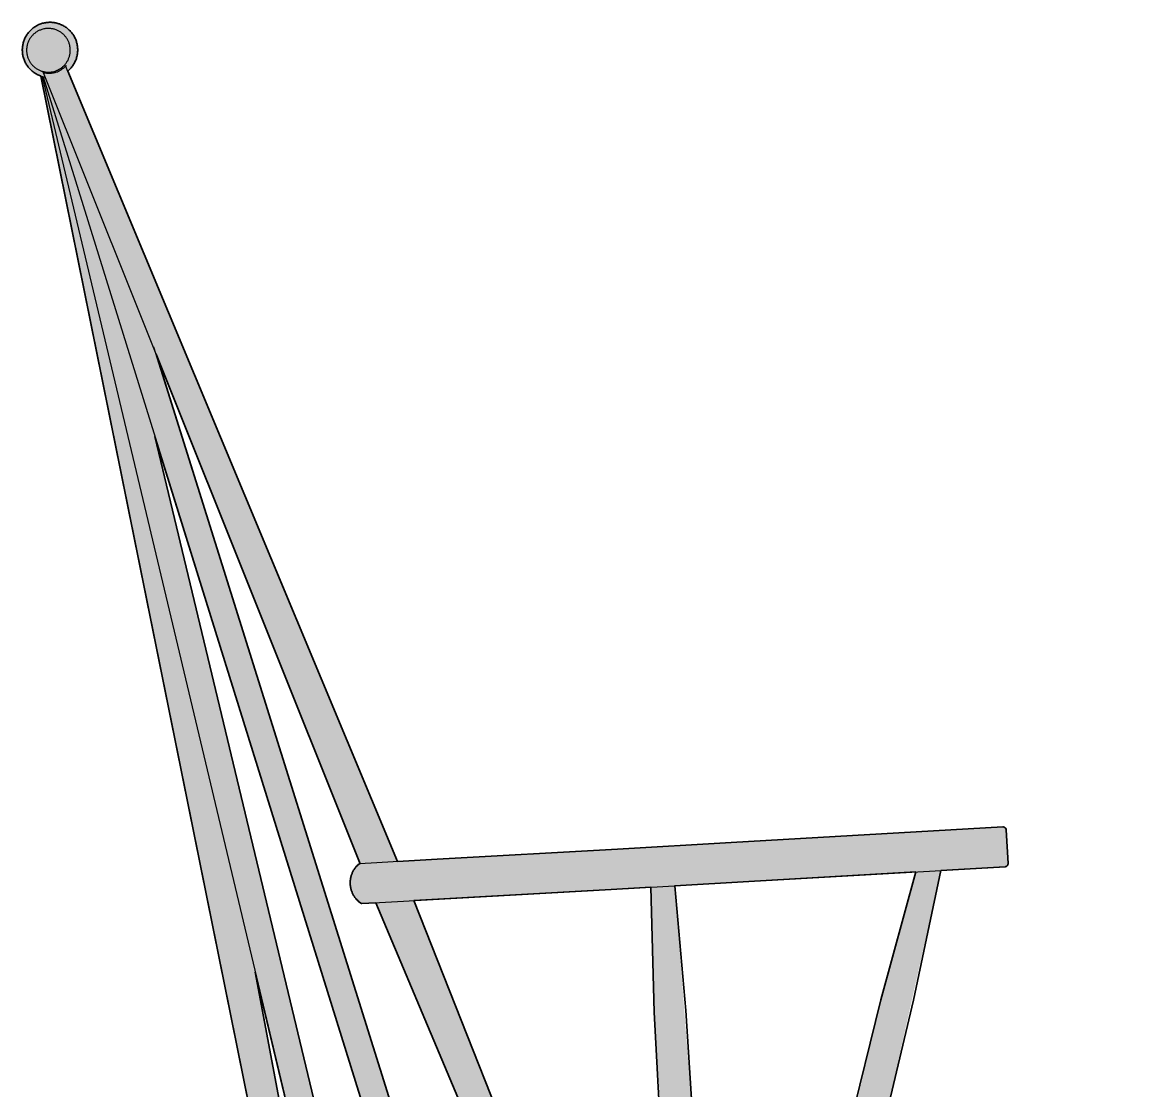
# Model space of a CAD drawing. Header units: millimetres. Extents: x 0 to 1796, y -1004 to 1095.
# Drawn here: x 1127 to 1701, y 545 to 1095 of the extents above; entities that cross this region are included whole.
import ezdxf

# ---------------------------------------------------------------- set-up
doc = ezdxf.new("R2010")
doc.units = ezdxf.units.MM
doc.layers.add('Blocks', color=7, linetype='Continuous')
doc.layers.add('Blocks$Fill', color=7, linetype='Continuous', true_color=0xffffff)
doc.layers.add('Blocks$Inner', color=7, linetype='Continuous', lineweight=25, true_color=0x007f00)
doc.layers.add('Blocks$Outline', color=7, linetype='Continuous', lineweight=35, true_color=0xff3f3f)

# ---------------------------------------------------------------- blocks, each defined once
blk = doc.blocks.new('J-Series 110 Dining Chair Side')
at = {"layer": 'Blocks$Fill'}
h = blk.add_hatch(color=256, dxfattribs=at)
h.paths.add_polyline_path([(504.36, -0.6), (502.71, -0.77), (501.03, -0.87), (499.62, -0.92), (497.67, -0.94), (495.38, -0.91), (494.2, -0.86), (493.47, -0.82), (492.42, -0.74), (491.77, -0.66), (491.42, -0.61), (491.13, -0.56), (490.96, -0.53), (490.8, -0.49), (490.61, -0.45), (490.43, -0.4), (490.36, -0.38), (490.19, -0.32), (490.1, -0.29), (489.97, -0.24), (489.84, -0.19), (489.71, -0.13), (489.58, -0.07), (489.51, -0.03), (489.44, 0), (489.31, 0.08), (489.24, 0.12), (489.18, 0.16), (489.06, 0.24), (489, 0.28), (488.94, 0.32), (488.82, 0.41), (488.76, 0.46), (488.71, 0.51), (488.6, 0.6), (488.55, 0.65), (488.49, 0.7), (488.42, 0.78), (488.35, 0.85), (488.27, 0.93), (488.2, 1.02), (488.14, 1.1), (488.07, 1.18), (488.01, 1.27), (487.95, 1.36), (487.89, 1.44), (487.84, 1.53), (487.79, 1.62), (487.74, 1.72), (487.7, 1.79), (487.66, 1.87), (487.61, 1.98), (487.57, 2.09), (487.52, 2.21), (487.47, 2.34), (487.43, 2.46), (487.4, 2.59), (487.37, 2.72), (487.34, 2.84), (487.33, 2.94), (487.31, 3.03), (487.3, 3.12), (487.29, 3.22), (487.28, 3.34), (487.27, 3.43), (478.22, 405.76), (222.02, 405.76), (134.86, 0.27), (134.83, 0.19), (134.81, 0.11), (134.78, 0.03), (134.76, -0.06), (134.73, -0.14), (134.7, -0.22), (134.65, -0.34), (134.59, -0.46), (134.53, -0.58), (134.47, -0.7), (134.4, -0.81), (134.33, -0.93), (134.27, -1.01), (134.21, -1.1), (134.15, -1.18), (134.08, -1.27), (134.02, -1.35), (133.95, -1.43), (133.88, -1.51), (133.8, -1.58), (133.72, -1.66), (133.64, -1.74), (133.56, -1.81), (133.48, -1.88), (133.37, -1.97), (133.3, -2.02), (133.23, -2.07), (133.12, -2.14), (133.06, -2.18), (133, -2.22), (132.87, -2.3), (132.74, -2.37), (132.61, -2.43), (132.48, -2.49), (132.34, -2.55), (132.26, -2.58), (132.17, -2.61), (132.08, -2.64), (132, -2.67), (131.91, -2.7), (131.83, -2.72), (131.66, -2.76), (131.57, -2.79), (131.47, -2.81), (131.29, -2.84), (131.22, -2.85), (131.02, -2.88), (130.84, -2.9), (130.63, -2.91), (130.42, -2.93), (130.24, -2.93), (130.05, -2.93), (129.69, -2.93), (129.32, -2.92), (128.94, -2.9), (128.55, -2.87), (127.75, -2.8), (126.5, -2.64), (125.25, -2.45), (124.4, -2.3), (123.04, -2.04), (121.16, -1.63), (119.8, -1.29), (118.96, -1.05), (118.56, -0.93), (117.82, -0.69), (117.47, -0.57), (117.15, -0.45), (116.83, -0.32), (116.52, -0.18), (116.34, -0.09), (116.16, 0), (116.02, 0.07), (115.89, 0.15), (115.77, 0.22), (115.65, 0.3), (115.53, 0.37), (115.45, 0.43), (115.31, 0.54), (115.24, 0.59), (115.17, 0.65), (115.05, 0.75), (114.99, 0.81), (114.93, 0.86), (114.84, 0.95), (114.76, 1.04), (114.67, 1.13), (114.59, 1.23), (114.52, 1.31), (114.46, 1.39), (114.39, 1.48), (114.33, 1.57), (114.27, 1.66), (114.21, 1.75), (114.16, 1.85), (114.1, 1.95), (114.05, 2.04), (114, 2.14), (113.96, 2.24), (113.92, 2.34), (113.88, 2.44), (113.84, 2.54), (113.81, 2.64), (113.78, 2.74), (113.75, 2.84), (113.72, 2.94), (113.7, 3.04), (113.68, 3.15), (113.66, 3.25), (113.65, 3.35), (113.63, 3.45), (113.62, 3.55), (113.61, 3.68), (113.61, 3.81), (113.61, 3.94), (113.61, 4.03), (113.61, 4.12), (113.62, 4.2), (113.63, 4.29), (113.63, 4.37), (113.65, 4.46), (113.66, 4.54), (185.74, 405.76), (156.16, 405.76), (132.84, 424), (132.78, 424.04), (132.73, 424.09), (132.68, 424.14), (132.63, 424.18), (132.58, 424.24), (132.54, 424.29), (132.49, 424.34), (132.45, 424.4), (132.41, 424.46), (132.37, 424.51), (132.34, 424.57), (132.3, 424.63), (132.27, 424.7), (132.24, 424.76), (132.22, 424.82), (132.19, 424.89), (132.17, 424.96), (132.15, 425.02), (132.13, 425.09), (132.11, 425.16), (132.1, 425.23), (132.09, 425.3), (132.08, 425.36), (132.07, 425.43), (132.07, 425.5), (132.07, 425.57), (132.07, 426.9), (132.08, 427.03), (132.09, 427.17), (132.11, 427.3), (132.13, 427.44), (132.15, 427.57), (132.18, 427.71), (132.22, 427.84), (132.26, 427.97), (132.3, 428.1), (132.35, 428.22), (132.4, 428.35), (132.45, 428.47), (132.52, 428.6), (132.58, 428.72), (132.65, 428.83), (132.72, 428.95), (132.8, 429.06), (132.88, 429.17), (132.96, 429.28), (133.05, 429.38), (133.14, 429.48), (133.23, 429.58), (133.33, 429.68), (133.43, 429.77), (133.54, 429.86), (133.64, 429.94), (133.75, 430.02), (135.73, 431.42), (136.42, 431.87), (137.19, 432.35), (139.03, 433.42), (142.54, 435.34), (149.6, 438.94), (149.91, 439.08), (150.18, 439.21), (150.46, 439.33), (151.05, 439.57), (151.68, 439.8), (152.33, 440.02), (153.38, 440.34), (154.5, 440.65), (154.79, 440.72), (28, 1067.65), (27.44, 1067.87), (26.99, 1068.06), (26.54, 1068.27), (26.1, 1068.49), (25.67, 1068.72), (25.25, 1068.98), (24.83, 1069.24), (24.43, 1069.52), (24.03, 1069.82), (23.65, 1070.13), (23.28, 1070.45), (22.92, 1070.78), (22.57, 1071.13), (22.23, 1071.49), (21.9, 1071.86), (21.59, 1072.24), (21.29, 1072.63), (21.01, 1073.03), (20.74, 1073.44), (20.48, 1073.86), (20.24, 1074.29), (20.01, 1074.72), (19.8, 1075.17), (19.6, 1075.62), (19.42, 1076.08), (19.26, 1076.54), (19.11, 1077.01), (18.98, 1077.48), (18.86, 1077.96), (18.76, 1078.44), (18.68, 1078.93), (18.61, 1079.42), (18.56, 1079.9), (18.53, 1080.4), (18.52, 1080.89), (18.52, 1081.38), (18.54, 1081.87), (18.57, 1082.36), (18.63, 1082.85), (18.7, 1083.34), (18.78, 1083.82), (18.89, 1084.3), (19.01, 1084.78), (19.14, 1085.25), (19.3, 1085.72), (19.46, 1086.18), (19.65, 1086.64), (19.85, 1087.09), (20.06, 1087.53), (20.29, 1087.97), (20.54, 1088.39), (20.8, 1088.81), (21.07, 1089.22), (21.36, 1089.62), (21.67, 1090.01), (21.98, 1090.38), (22.31, 1090.75), (22.65, 1091.11), (23, 1091.45), (23.37, 1091.78), (23.74, 1092.1), (24.13, 1092.4), (24.52, 1092.69), (24.93, 1092.97), (25.35, 1093.23), (25.77, 1093.48), (26.2, 1093.72), (26.64, 1093.94), (27.09, 1094.14), (27.55, 1094.33), (28.01, 1094.5), (28.47, 1094.66), (28.95, 1094.8), (29.42, 1094.92), (29.9, 1095.03), (30.39, 1095.12), (30.88, 1095.2), (31.37, 1095.25), (31.87, 1095.3), (32.36, 1095.32), (32.86, 1095.33), (33.36, 1095.32), (33.85, 1095.29), (34.35, 1095.25), (34.84, 1095.18), (35.33, 1095.1), (35.82, 1095.01), (36.3, 1094.9), (36.78, 1094.77), (37.25, 1094.62), (37.72, 1094.46), (38.18, 1094.28), (38.64, 1094.08), (39.09, 1093.87), (39.53, 1093.65), (39.96, 1093.4), (40.39, 1093.15), (40.8, 1092.88), (41.21, 1092.59), (41.61, 1092.29), (41.99, 1091.98), (42.37, 1091.65), (42.73, 1091.31), (43.08, 1090.96), (43.42, 1090.6), (43.74, 1090.22), (44.05, 1089.84), (44.35, 1089.44), (44.63, 1089.03), (44.9, 1088.62), (45.16, 1088.19), (45.4, 1087.76), (45.62, 1087.31), (45.83, 1086.86), (46.02, 1086.41), (46.2, 1085.94), (46.36, 1085.47), (46.51, 1085), (46.63, 1084.52), (46.75, 1084.03), (46.84, 1083.55), (46.92, 1083.06), (46.98, 1082.56), (47.02, 1082.07), (47.04, 1081.57), (47.05, 1081.08), (47.04, 1080.58), (47.02, 1080.09), (46.97, 1079.59), (46.91, 1079.1), (46.83, 1078.61), (46.74, 1078.12), (46.63, 1077.64), (46.5, 1077.16), (46.35, 1076.69), (46.19, 1076.22), (46.01, 1075.75), (45.82, 1075.3), (45.61, 1074.85), (45.38, 1074.4), (45.14, 1073.97), (44.89, 1073.55), (44.62, 1073.13), (44.33, 1072.72), (44.03, 1072.33), (43.72, 1071.94), (43.39, 1071.57), (43.06, 1071.2), (42.7, 1070.85), (42.34, 1070.52), (41.97, 1070.19), (211.82, 662.93), (232.14, 664.07), (523.73, 680.74), (523.78, 680.74), (523.84, 680.73), (523.89, 680.73), (523.94, 680.73), (523.99, 680.72), (524.04, 680.71), (524.09, 680.7), (524.14, 680.69), (524.19, 680.67), (524.24, 680.66), (524.29, 680.64), (524.34, 680.62), (524.39, 680.6), (524.44, 680.58), (524.48, 680.55), (524.53, 680.53), (524.57, 680.5), (524.62, 680.47), (524.66, 680.44), (524.7, 680.41), (524.74, 680.37), (524.78, 680.34), (524.82, 680.3), (524.85, 680.27), (524.89, 680.23), (524.92, 680.19), (524.95, 680.15), (524.98, 680.11), (525.01, 680.06), (525.04, 680.02), (525.07, 679.97), (525.09, 679.93), (525.12, 679.88), (525.26, 679.37), (526.27, 661.8), (526.27, 661.7), (526.26, 661.65), (526.26, 661.6), (526.25, 661.55), (526.24, 661.5), (526.23, 661.44), (526.22, 661.39), (526.21, 661.35), (526.19, 661.3), (526.18, 661.25), (526.16, 661.2), (526.14, 661.15), (526.12, 661.11), (526.09, 661.06), (526.07, 661.02), (526.04, 660.97), (526.02, 660.93), (525.99, 660.89), (525.96, 660.85), (525.92, 660.81), (525.89, 660.77), (525.86, 660.73), (525.82, 660.69), (525.78, 660.66), (525.74, 660.62), (525.7, 660.59), (525.66, 660.56), (525.62, 660.53), (525.58, 660.5), (525.54, 660.48), (525.49, 660.45), (525.45, 660.43), (525.4, 660.4), (525.35, 660.38), (525.31, 660.36), (525.26, 660.35), (525.21, 660.33), (525.16, 660.32), (525.11, 660.3), (525.06, 660.29), (525.01, 660.28), (524.96, 660.28), (524.91, 660.27), (524.86, 660.27), (491.69, 658.34), (461.78, 524.94), (447.4, 470.14), (505.19, 469.86), (511.9, 469.47), (518.26, 468.9), (522.23, 468.44), (524.14, 468.17), (527.76, 467.6), (530.29, 467.13), (532.83, 466.58), (533.19, 466.49), (536.69, 465.53), (538.32, 465), (539.93, 464.43), (540.05, 464.38), (544.31, 462.59), (548.52, 460.69), (552.69, 458.69), (561.02, 454.29), (565.01, 451.97), (568.93, 449.54), (569.58, 449.12), (569.83, 448.94), (570.07, 448.75), (570.3, 448.56), (570.53, 448.35), (570.75, 448.14), (570.97, 447.91), (571.18, 447.69), (571.37, 447.45), (571.56, 447.21), (571.75, 446.96), (571.92, 446.71), (572.08, 446.45), (572.24, 446.18), (572.39, 445.91), (572.52, 445.63), (572.65, 445.35), (572.77, 445.07), (572.88, 444.78), (572.98, 444.49), (573.06, 444.19), (573.14, 443.9), (573.21, 443.6), (573.27, 443.29), (573.31, 442.99), (573.35, 442.68), (573.38, 442.38), (573.39, 442.07), (573.4, 441.76), (573.4, 439.81), (585.87, 433.26), (591.09, 430.21), (591.21, 430.14), (591.32, 430.07), (591.44, 429.99), (591.55, 429.9), (591.65, 429.81), (591.76, 429.72), (591.86, 429.63), (591.96, 429.53), (592.05, 429.43), (592.14, 429.32), (592.23, 429.21), (592.31, 429.1), (592.39, 428.99), (592.47, 428.87), (592.54, 428.75), (592.61, 428.63), (592.67, 428.51), (592.73, 428.38), (592.78, 428.25), (592.83, 428.12), (592.88, 427.99), (592.92, 427.86), (592.95, 427.72), (592.98, 427.59), (593.01, 427.45), (593.03, 427.32), (593.05, 427.18), (593.06, 427.04), (593.07, 426.9), (593.07, 426.76), (593.07, 425.71), (593.07, 425.65), (593.06, 425.58), (593.05, 425.51), (593.04, 425.45), (593.03, 425.38), (593.01, 425.31), (593, 425.25), (592.98, 425.18), (592.96, 425.12), (592.93, 425.06), (592.91, 424.99), (592.88, 424.93), (592.85, 424.87), (592.82, 424.81), (592.79, 424.75), (592.75, 424.7), (592.71, 424.64), (592.67, 424.59), (592.63, 424.53), (592.59, 424.48), (592.55, 424.43), (592.5, 424.38), (592.45, 424.34), (592.4, 424.29), (592.35, 424.25), (592.3, 424.2), (592.25, 424.16), (566.92, 405.76), (513.47, 405.76), (508.9, 3.49), (508.9, 3.41), (508.89, 3.34), (508.88, 3.24), (508.87, 3.15), (508.86, 3.06), (508.84, 2.96), (508.82, 2.84), (508.79, 2.71), (508.75, 2.58), (508.73, 2.5), (508.7, 2.42), (508.67, 2.31), (508.63, 2.2), (508.59, 2.11), (508.55, 2.02), (508.5, 1.92), (508.46, 1.83), (508.41, 1.74), (508.36, 1.65), (508.3, 1.56), (508.25, 1.47), (508.19, 1.38), (508.13, 1.3), (508.07, 1.21), (508, 1.13), (507.93, 1.04), (507.86, 0.96), (507.79, 0.88), (507.71, 0.81), (507.66, 0.76), (507.61, 0.71), (507.5, 0.61), (507.45, 0.56), (507.39, 0.52), (507.28, 0.43), (507.22, 0.38), (507.16, 0.34), (507.03, 0.26), (506.97, 0.22), (506.91, 0.18), (506.78, 0.1), (506.71, 0.06), (506.64, 0.03), (506.5, -0.04), (506.37, -0.1), (506.29, -0.14), (506.2, -0.17), (506.05, -0.23), (505.91, -0.28), (505.86, -0.29), (505.7, -0.34), (505.54, -0.38), (505.38, -0.42), (505.23, -0.46), (505.08, -0.49), (504.8, -0.54)], flags=0)
h.paths.add_polyline_path([(176.02, 448.16), (138.48, 605.99), (168.98, 443.2), (173.57, 443.71), (173.72, 444.29), (173.81, 444.57), (173.9, 444.85), (174.01, 445.13), (174.12, 445.4), (174.25, 445.67), (174.38, 445.93), (174.52, 446.19), (174.67, 446.45), (174.83, 446.7), (175, 446.94), (175.17, 447.18), (175.35, 447.42), (175.54, 447.64), (175.74, 447.86)], flags=0)
h.paths.add_polyline_path([(189.83, 452.24), (218.93, 456.83), (86.85, 881.86)], flags=0)
h.paths.add_polyline_path([(200.62, 641.67), (193.36, 641.26), (193.34, 641.26), (193.21, 641.3), (192.93, 641.47), (192.65, 641.65), (192.38, 641.84), (192.12, 642.04), (191.83, 642.28), (191.55, 642.52), (191.27, 642.77), (191.01, 643.03), (190.75, 643.29), (190.5, 643.57), (190.26, 643.85), (190.03, 644.15), (189.8, 644.45), (189.59, 644.76), (189.38, 645.07), (189.18, 645.4), (189, 645.73), (188.82, 646.06), (188.65, 646.4), (188.5, 646.75), (188.35, 647.1), (188.22, 647.45), (188.09, 647.81), (187.97, 648.17), (187.87, 648.54), (187.77, 648.92), (187.69, 649.29), (187.62, 649.67), (187.56, 650.05), (187.51, 650.43), (187.47, 650.82), (187.44, 651.2), (187.43, 651.59), (187.42, 651.97), (187.43, 652.35), (187.44, 652.74), (187.47, 653.12), (187.51, 653.5), (187.56, 653.87), (187.62, 654.25), (187.7, 654.63), (187.78, 655), (187.88, 655.37), (187.98, 655.74), (188.1, 656.1), (188.22, 656.45), (188.36, 656.81), (188.51, 657.15), (188.67, 657.5), (188.83, 657.83), (189.01, 658.16), (189.2, 658.49), (189.4, 658.81), (189.61, 659.12), (189.82, 659.42), (190.05, 659.72), (190.28, 660), (190.53, 660.28), (190.78, 660.55), (191.04, 660.81), (191.31, 661.06), (191.58, 661.31), (191.81, 661.49), (192.04, 661.67), (192.17, 661.73), (192.54, 661.75), (87.4, 924.36), (233.29, 458.84), (275.44, 463.84)], flags=0)
h.paths.add_polyline_path([(342.2, 649.69), (220.17, 642.78), (290.48, 465.23), (351.63, 469.16), (344.05, 585.36)], flags=0)
h.paths.add_polyline_path([(432.21, 470.14), (460.78, 591.67), (478.73, 657.59), (354.61, 650.4), (364.4, 521.85), (366.4, 469.66)], flags=0)
at = {"layer": 'Blocks$Inner'}
for p, q in [((28.75, 1067.42), (177, 444.02)), ((29.23, 1067.3), (221.51, 448.52)), ((236.14, 449.75), (86.29, 927.9)), ((200.59, 641.75), (279.93, 453.15)), ((168.98, 443.2), (138.48, 605.99))]:
    blk.add_line(p, q, dxfattribs=at)
for points in [[(41.97, 1070.19), (42.34, 1070.52), (42.7, 1070.85), (43.06, 1071.2), (43.39, 1071.57), (43.72, 1071.94), (44.03, 1072.33), (44.33, 1072.72), (44.62, 1073.13), (44.89, 1073.55), (45.14, 1073.97), (45.38, 1074.4), (45.61, 1074.85), (45.82, 1075.3), (46.01, 1075.75), (46.19, 1076.22), (46.35, 1076.69), (46.5, 1077.16), (46.63, 1077.64), (46.74, 1078.12), (46.83, 1078.61), (46.91, 1079.1), (46.97, 1079.59), (47.02, 1080.09), (47.04, 1080.58), (47.05, 1081.08), (47.04, 1081.57), (47.02, 1082.07), (46.98, 1082.56), (46.92, 1083.06), (46.84, 1083.55), (46.75, 1084.03), (46.63, 1084.52), (46.51, 1085), (46.36, 1085.47), (46.2, 1085.94), (46.02, 1086.41), (45.83, 1086.86), (45.62, 1087.31), (45.4, 1087.76), (45.16, 1088.19), (44.9, 1088.62), (44.63, 1089.03), (44.35, 1089.44), (44.05, 1089.84), (43.74, 1090.22), (43.42, 1090.6), (43.08, 1090.96), (42.73, 1091.31), (42.37, 1091.65), (41.99, 1091.98), (41.61, 1092.29), (41.21, 1092.59), (40.8, 1092.88), (40.39, 1093.15), (39.96, 1093.4), (39.53, 1093.65), (39.09, 1093.87), (38.64, 1094.08), (38.18, 1094.28), (37.72, 1094.46), (37.25, 1094.62), (36.78, 1094.77), (36.3, 1094.9), (35.82, 1095.01), (35.33, 1095.1), (34.84, 1095.18), (34.35, 1095.25), (33.85, 1095.29), (33.36, 1095.32), (32.86, 1095.33), (32.36, 1095.32), (31.87, 1095.3), (31.37, 1095.25), (30.88, 1095.2), (30.39, 1095.12), (29.9, 1095.03), (29.42, 1094.92), (28.95, 1094.8), (28.47, 1094.66), (28.01, 1094.5), (27.55, 1094.33), (27.09, 1094.14), (26.64, 1093.94), (26.2, 1093.72), (25.77, 1093.48), (25.35, 1093.23), (24.93, 1092.97), (24.52, 1092.69), (24.13, 1092.4), (23.74, 1092.1), (23.37, 1091.78), (23, 1091.45), (22.65, 1091.11), (22.31, 1090.75), (21.98, 1090.38), (21.67, 1090.01), (21.36, 1089.62), (21.07, 1089.22), (20.8, 1088.81), (20.54, 1088.39), (20.29, 1087.97), (20.06, 1087.53), (19.85, 1087.09), (19.65, 1086.64), (19.46, 1086.18), (19.3, 1085.72), (19.14, 1085.25), (19.01, 1084.78), (18.89, 1084.3), (18.78, 1083.82), (18.7, 1083.34), (18.63, 1082.85), (18.57, 1082.36), (18.54, 1081.87), (18.52, 1081.38), (18.52, 1080.89), (18.53, 1080.4), (18.56, 1079.9), (18.61, 1079.42), (18.68, 1078.93), (18.76, 1078.44), (18.86, 1077.96), (18.98, 1077.48), (19.11, 1077.01), (19.26, 1076.54), (19.42, 1076.08), (19.6, 1075.62), (19.8, 1075.17), (20.01, 1074.72), (20.24, 1074.29), (20.48, 1073.86), (20.74, 1073.44), (21.01, 1073.03), (21.29, 1072.63), (21.59, 1072.24), (21.9, 1071.86), (22.23, 1071.49), (22.57, 1071.13), (22.92, 1070.78), (23.28, 1070.45), (23.65, 1070.13), (24.03, 1069.82), (24.43, 1069.52), (24.83, 1069.24), (25.25, 1068.98), (25.67, 1068.72), (26.1, 1068.49), (26.54, 1068.27), (26.99, 1068.06), (27.44, 1067.87), (27.9, 1067.69), (28.36, 1067.53), (28.83, 1067.39), (29.31, 1067.26), (29.79, 1067.15), (30.27, 1067.05)], [(29.35, 1069.34), (29.1, 1069.45), (29.54, 1069.36), (29.99, 1069.28), (30.44, 1069.21), (30.89, 1069.16), (31.35, 1069.13), (31.8, 1069.11), (32.25, 1069.11), (32.71, 1069.12), (33.16, 1069.14), (33.61, 1069.18), (34.07, 1069.24), (34.51, 1069.31), (34.96, 1069.39), (35.4, 1069.49), (35.84, 1069.6), (36.28, 1069.73), (36.71, 1069.87), (37.15, 1070.1), (37.58, 1070.34), (38.01, 1070.6), (38.42, 1070.86), (38.83, 1071.14), (39.23, 1071.44), (39.62, 1071.75), (39.99, 1072.07), (40.36, 1072.4), (40.72, 1072.74), (41.06, 1073.09), (40.88, 1072.8)], [(29.32, 1069.43), (192.54, 661.75), (192.54, 661.75)], [(211.86, 662.83), (211.82, 662.93), (40.84, 1072.9)], [(28, 1067.68), (154.79, 440.72)], [(191.44, 445.52), (86.85, 881.86)], [(193.36, 641.26), (321.8, 648.53), (392.77, 652.59), (524.86, 660.27), (524.91, 660.27), (524.96, 660.28), (525.01, 660.28), (525.06, 660.29), (525.11, 660.3), (525.16, 660.32), (525.21, 660.33), (525.26, 660.35), (525.31, 660.36), (525.35, 660.38), (525.4, 660.4), (525.45, 660.43), (525.49, 660.45), (525.54, 660.48), (525.58, 660.5), (525.62, 660.53), (525.66, 660.56), (525.7, 660.59), (525.74, 660.62), (525.78, 660.66), (525.82, 660.69), (525.86, 660.73), (525.89, 660.77), (525.92, 660.81), (525.96, 660.85), (525.99, 660.89), (526.02, 660.93), (526.04, 660.97), (526.07, 661.02), (526.09, 661.06), (526.12, 661.11), (526.14, 661.15), (526.16, 661.2), (526.18, 661.25), (526.19, 661.3), (526.21, 661.35), (526.22, 661.39), (526.23, 661.44), (526.24, 661.5), (526.25, 661.55), (526.26, 661.6), (526.26, 661.65), (526.27, 661.7), (526.27, 661.75), (526.27, 661.8), (526.27, 661.85), (525.26, 679.32), (525.26, 679.37), (525.12, 679.88), (525.09, 679.93), (525.07, 679.97), (525.04, 680.02), (525.01, 680.06), (524.98, 680.11), (524.95, 680.15), (524.92, 680.19), (524.89, 680.23), (524.85, 680.27), (524.82, 680.3), (524.78, 680.34), (524.74, 680.37), (524.7, 680.41), (524.66, 680.44), (524.62, 680.47), (524.57, 680.5), (524.53, 680.53), (524.48, 680.55), (524.44, 680.58), (524.39, 680.6), (524.34, 680.62), (524.29, 680.64), (524.24, 680.66), (524.19, 680.67), (524.14, 680.69), (524.09, 680.7), (524.04, 680.71), (523.99, 680.72), (523.94, 680.73), (523.89, 680.73), (523.84, 680.73), (523.78, 680.74), (523.73, 680.74), (523.68, 680.73), (383.71, 672.68), (325.19, 669.33), (232.22, 664.08), (232.14, 664.07), (232.16, 664.07), (232.22, 664.08), (201.14, 662.33), (192.17, 661.73), (192.04, 661.67), (191.81, 661.49), (191.58, 661.31), (191.31, 661.06), (191.04, 660.81), (190.78, 660.55), (190.53, 660.28), (190.28, 660), (190.05, 659.72), (189.82, 659.42), (189.61, 659.12), (189.4, 658.81), (189.2, 658.49), (189.01, 658.16), (188.83, 657.83), (188.67, 657.5), (188.51, 657.15), (188.36, 656.81), (188.22, 656.45), (188.1, 656.1), (187.98, 655.74), (187.88, 655.37), (187.78, 655), (187.7, 654.63), (187.62, 654.25), (187.56, 653.87), (187.51, 653.5), (187.47, 653.12), (187.44, 652.74), (187.43, 652.35), (187.42, 651.97), (187.43, 651.59), (187.44, 651.2), (187.47, 650.82), (187.51, 650.43), (187.56, 650.05), (187.62, 649.67), (187.69, 649.29), (187.77, 648.92), (187.87, 648.54), (187.97, 648.17), (188.09, 647.81), (188.22, 647.45), (188.35, 647.1), (188.5, 646.75), (188.65, 646.4), (188.82, 646.06), (189, 645.73), (189.18, 645.4), (189.38, 645.07), (189.59, 644.76), (189.8, 644.45), (190.03, 644.15), (190.26, 643.85), (190.5, 643.57), (190.75, 643.29), (191.01, 643.03), (191.27, 642.77), (191.55, 642.52), (191.83, 642.28), (192.12, 642.04), (192.38, 641.84), (192.65, 641.65), (192.93, 641.47), (193.21, 641.3), (193.34, 641.26), (193.36, 641.26), (193.36, 641.26)], [(478.73, 657.59), (460.78, 591.67), (444.43, 525.39), (429.69, 458.74)], [(444.43, 458.85), (461.78, 524.94), (477.54, 591.43), (491.69, 658.34)], [(342.2, 649.69), (344.05, 585.36), (347.51, 521.11), (352.6, 456.95)], [(366.87, 457.44), (364.4, 521.85), (360.32, 586.19), (354.61, 650.4)], [(294.88, 454.11), (220.17, 642.78)]]:
    blk.add_lwpolyline(points, dxfattribs=at)
blk.add_lwpolyline([(29.68, 1091.93), (28.54, 1091.63), (28.16, 1091.5), (27.8, 1091.36), (27.43, 1091.21), (27.08, 1091.05), (26.72, 1090.87), (26.38, 1090.68), (26.04, 1090.48), (25.71, 1090.27), (25.39, 1090.04), (25.07, 1089.81), (24.77, 1089.56), (24.47, 1089.31), (24.18, 1089.04), (23.9, 1088.76), (23.63, 1088.48), (23.37, 1088.18), (23.12, 1087.88), (22.88, 1087.56), (22.66, 1087.24), (22.44, 1086.92), (22.24, 1086.58), (22.05, 1086.24), (21.87, 1085.89), (21.7, 1085.53), (21.54, 1085.17), (21.4, 1084.8), (21.27, 1084.43), (21.15, 1084.06), (21.05, 1083.68), (20.96, 1083.3), (20.88, 1082.91), (20.82, 1082.52), (20.77, 1082.13), (20.73, 1081.74), (20.71, 1081.35), (20.7, 1080.96), (20.71, 1080.56), (20.72, 1080.17), (20.76, 1079.78), (20.8, 1079.39), (20.86, 1079), (20.94, 1078.61), (21.02, 1078.23), (21.12, 1077.85), (21.23, 1077.47), (21.36, 1077.1), (21.5, 1076.73), (21.65, 1076.37), (21.82, 1076.02), (21.99, 1075.66), (22.18, 1075.32), (22.38, 1074.98), (22.59, 1074.65), (22.82, 1074.33), (23.05, 1074.01), (23.3, 1073.71), (23.55, 1073.41), (23.82, 1073.12), (24.1, 1072.84), (24.38, 1072.57), (24.68, 1072.31), (24.98, 1072.06), (25.3, 1071.82), (25.62, 1071.6), (25.94, 1071.38), (26.28, 1071.18), (26.62, 1070.98), (26.97, 1070.8), (27.33, 1070.64), (27.69, 1070.48), (28.05, 1070.34), (28.43, 1070.21), (28.8, 1070.09), (29.18, 1069.99), (29.56, 1069.9), (29.95, 1069.82), (30.34, 1069.75), (30.73, 1069.7), (31.12, 1069.67), (31.51, 1069.65), (31.9, 1069.64), (32.3, 1069.64), (32.69, 1069.66), (33.08, 1069.69), (33.47, 1069.74), (33.86, 1069.8), (34.24, 1069.87), (35.39, 1070.17), (35.76, 1070.3), (36.13, 1070.43), (36.49, 1070.59), (36.85, 1070.75), (37.2, 1070.93), (37.55, 1071.12), (37.88, 1071.32), (38.21, 1071.53), (38.54, 1071.75), (38.85, 1071.99), (39.16, 1072.23), (39.46, 1072.49), (39.75, 1072.76), (40.03, 1073.03), (40.3, 1073.32), (40.55, 1073.62), (40.8, 1073.92), (41.04, 1074.23), (41.27, 1074.55), (41.48, 1074.88), (41.69, 1075.22), (41.88, 1075.56), (42.06, 1075.91), (42.23, 1076.26), (42.38, 1076.63), (42.53, 1076.99), (42.66, 1077.36), (42.77, 1077.74), (42.88, 1078.12), (42.97, 1078.5), (43.05, 1078.89), (43.11, 1079.27), (43.16, 1079.66), (43.19, 1080.05), (43.22, 1080.45), (43.23, 1080.84), (43.22, 1081.23), (43.2, 1081.63), (43.17, 1082.02), (43.12, 1082.41), (43.07, 1082.8), (42.99, 1083.18), (42.91, 1083.57), (42.81, 1083.95), (42.69, 1084.32), (42.57, 1084.69), (42.43, 1085.06), (42.28, 1085.43), (42.11, 1085.78), (41.94, 1086.13), (41.75, 1086.48), (41.55, 1086.82), (41.33, 1087.15), (41.11, 1087.47), (40.88, 1087.79), (40.63, 1088.09), (40.37, 1088.39), (40.11, 1088.68), (39.83, 1088.96), (39.54, 1089.23), (39.25, 1089.49), (38.95, 1089.74), (38.63, 1089.97), (38.31, 1090.2), (37.98, 1090.42), (37.65, 1090.62), (37.3, 1090.81), (36.96, 1090.99), (36.6, 1091.16), (36.24, 1091.32), (35.87, 1091.46), (35.5, 1091.59), (35.13, 1091.71), (34.75, 1091.81), (34.37, 1091.9), (33.98, 1091.98), (33.59, 1092.04), (33.2, 1092.09), (32.81, 1092.13), (32.42, 1092.15), (32.03, 1092.16), (31.63, 1092.16), (31.24, 1092.14), (30.85, 1092.11), (30.46, 1092.06), (30.07, 1092)], close=True, dxfattribs=at)
at = {"layer": 'Blocks$Outline'}
for points in [[(28, 1067.65), (27.9, 1067.69), (27.44, 1067.87), (26.99, 1068.06), (26.54, 1068.27), (26.1, 1068.49), (25.67, 1068.72), (25.25, 1068.98), (24.83, 1069.24), (24.43, 1069.52), (24.03, 1069.82), (23.65, 1070.13), (23.28, 1070.45), (22.92, 1070.78), (22.57, 1071.13), (22.23, 1071.49), (21.9, 1071.86), (21.59, 1072.24), (21.29, 1072.63), (21.01, 1073.03), (20.74, 1073.44), (20.48, 1073.86), (20.24, 1074.29), (20.01, 1074.72), (19.8, 1075.17), (19.6, 1075.62), (19.42, 1076.08), (19.26, 1076.54), (19.11, 1077.01), (18.98, 1077.48), (18.86, 1077.96), (18.76, 1078.44), (18.68, 1078.93), (18.61, 1079.42), (18.56, 1079.9), (18.53, 1080.4), (18.52, 1080.89), (18.52, 1081.38), (18.54, 1081.87), (18.57, 1082.36), (18.63, 1082.85), (18.7, 1083.34), (18.78, 1083.82), (18.89, 1084.3), (19.01, 1084.78), (19.14, 1085.25), (19.3, 1085.72), (19.46, 1086.18), (19.65, 1086.64), (19.85, 1087.09), (20.06, 1087.53), (20.29, 1087.97), (20.54, 1088.39), (20.8, 1088.81), (21.07, 1089.22), (21.36, 1089.62), (21.67, 1090.01), (21.98, 1090.38), (22.31, 1090.75), (22.65, 1091.11), (23, 1091.45), (23.37, 1091.78), (23.74, 1092.1), (24.13, 1092.4), (24.52, 1092.69), (24.93, 1092.97), (25.35, 1093.23), (25.77, 1093.48), (26.2, 1093.72), (26.64, 1093.94), (27.09, 1094.14), (27.55, 1094.33), (28.01, 1094.5), (28.47, 1094.66), (28.95, 1094.8), (29.42, 1094.92), (29.9, 1095.03), (30.39, 1095.12), (30.88, 1095.2), (31.37, 1095.25), (31.87, 1095.3), (32.36, 1095.32), (32.86, 1095.33), (33.36, 1095.32), (33.85, 1095.29), (34.35, 1095.25), (34.84, 1095.18), (35.33, 1095.1), (35.82, 1095.01), (36.3, 1094.9), (36.78, 1094.77), (37.25, 1094.62), (37.72, 1094.46), (38.18, 1094.28), (38.64, 1094.08), (39.09, 1093.87), (39.53, 1093.65), (39.96, 1093.4), (40.39, 1093.15), (40.8, 1092.88), (41.21, 1092.59), (41.61, 1092.29), (41.99, 1091.98), (42.37, 1091.65), (42.73, 1091.31), (43.08, 1090.96), (43.42, 1090.6), (43.74, 1090.22), (44.05, 1089.84), (44.35, 1089.44), (44.63, 1089.03), (44.9, 1088.62), (45.16, 1088.19), (45.4, 1087.76), (45.62, 1087.31), (45.83, 1086.86), (46.02, 1086.41), (46.2, 1085.94), (46.36, 1085.47), (46.51, 1085), (46.63, 1084.52), (46.75, 1084.03), (46.84, 1083.55), (46.92, 1083.06), (46.98, 1082.56), (47.02, 1082.07), (47.04, 1081.57), (47.05, 1081.08), (47.04, 1080.58), (47.02, 1080.09), (46.97, 1079.59), (46.91, 1079.1), (46.83, 1078.61), (46.74, 1078.12), (46.63, 1077.64), (46.5, 1077.16), (46.35, 1076.69), (46.19, 1076.22), (46.01, 1075.75), (45.82, 1075.3), (45.61, 1074.85), (45.38, 1074.4), (45.14, 1073.97), (44.89, 1073.55), (44.62, 1073.13), (44.33, 1072.72), (44.03, 1072.33), (43.72, 1071.94), (43.39, 1071.57), (43.06, 1071.2), (42.7, 1070.85), (42.34, 1070.52), (41.97, 1070.19)], [(41.97, 1070.19), (211.82, 662.93)], [(154.79, 440.72), (28, 1067.65)], [(192.54, 661.75), (87.4, 924.36)], [(87.4, 924.36), (233.29, 458.84)], [(218.93, 456.83), (86.85, 881.86)], [(86.85, 881.86), (189.83, 452.24)], [(232.14, 664.07), (232.22, 664.08), (325.19, 669.33), (383.71, 672.68), (523.68, 680.73), (523.73, 680.74), (523.78, 680.74), (523.84, 680.73), (523.89, 680.73), (523.94, 680.73), (523.99, 680.72), (524.04, 680.71), (524.09, 680.7), (524.14, 680.69), (524.19, 680.67), (524.24, 680.66), (524.29, 680.64), (524.34, 680.62), (524.39, 680.6), (524.44, 680.58), (524.48, 680.55), (524.53, 680.53), (524.57, 680.5), (524.62, 680.47), (524.66, 680.44), (524.7, 680.41), (524.74, 680.37), (524.78, 680.34), (524.82, 680.3), (524.85, 680.27), (524.89, 680.23), (524.92, 680.19), (524.95, 680.15), (524.98, 680.11), (525.01, 680.06), (525.04, 680.02), (525.07, 679.97), (525.09, 679.93), (525.12, 679.88), (525.26, 679.37)], [(525.26, 679.37), (525.26, 679.32), (526.27, 661.85), (526.27, 661.8)], [(193.36, 641.26), (193.34, 641.26), (193.21, 641.3), (192.93, 641.47), (192.65, 641.65), (192.38, 641.84), (192.12, 642.04), (191.83, 642.28), (191.55, 642.52), (191.27, 642.77), (191.01, 643.03), (190.75, 643.29), (190.5, 643.57), (190.26, 643.85), (190.03, 644.15), (189.8, 644.45), (189.59, 644.76), (189.38, 645.07), (189.18, 645.4), (189, 645.73), (188.82, 646.06), (188.65, 646.4), (188.5, 646.75), (188.35, 647.1), (188.22, 647.45), (188.09, 647.81), (187.97, 648.17), (187.87, 648.54), (187.77, 648.92), (187.69, 649.29), (187.62, 649.67), (187.56, 650.05), (187.51, 650.43), (187.47, 650.82), (187.44, 651.2), (187.43, 651.59), (187.42, 651.97), (187.43, 652.35), (187.44, 652.74), (187.47, 653.12), (187.51, 653.5), (187.56, 653.87), (187.62, 654.25), (187.7, 654.63), (187.78, 655), (187.88, 655.37), (187.98, 655.74), (188.1, 656.1), (188.22, 656.45), (188.36, 656.81), (188.51, 657.15), (188.67, 657.5), (188.83, 657.83), (189.01, 658.16), (189.2, 658.49), (189.4, 658.81), (189.61, 659.12), (189.82, 659.42), (190.05, 659.72), (190.28, 660), (190.53, 660.28), (190.78, 660.55), (191.04, 660.81), (191.31, 661.06), (191.58, 661.31), (191.81, 661.49), (192.04, 661.67), (192.17, 661.73), (192.54, 661.75)], [(211.82, 662.93), (232.14, 664.07)], [(526.27, 661.8), (526.27, 661.75), (526.27, 661.7), (526.26, 661.65), (526.26, 661.6), (526.25, 661.55), (526.24, 661.5), (526.23, 661.44), (526.22, 661.39), (526.21, 661.35), (526.19, 661.3), (526.18, 661.25), (526.16, 661.2), (526.14, 661.15), (526.12, 661.11), (526.09, 661.06), (526.07, 661.02), (526.04, 660.97), (526.02, 660.93), (525.99, 660.89), (525.96, 660.85), (525.92, 660.81), (525.89, 660.77), (525.86, 660.73), (525.82, 660.69), (525.78, 660.66), (525.74, 660.62), (525.7, 660.59), (525.66, 660.56), (525.62, 660.53), (525.58, 660.5), (525.54, 660.48), (525.49, 660.45), (525.45, 660.43), (525.4, 660.4), (525.35, 660.38), (525.31, 660.36), (525.26, 660.35), (525.21, 660.33), (525.16, 660.32), (525.11, 660.3), (525.06, 660.29), (525.01, 660.28), (524.96, 660.28), (524.91, 660.27), (524.86, 660.27)], [(478.73, 657.59), (392.77, 652.59), (354.61, 650.4)], [(432.21, 470.14), (444.43, 525.39), (460.78, 591.67), (478.73, 657.59)], [(491.69, 658.34), (477.54, 591.43), (461.78, 524.94), (447.4, 470.14)], [(524.86, 660.27), (491.69, 658.34)], [(342.2, 649.69), (321.8, 648.53), (220.17, 642.78)], [(351.63, 469.16), (347.51, 521.11), (344.05, 585.36), (342.2, 649.69)], [(354.61, 650.4), (360.32, 586.19), (364.4, 521.85), (366.4, 469.66)], [(200.62, 641.67), (193.36, 641.26)], [(275.44, 463.84), (200.62, 641.67)], [(220.17, 642.78), (290.48, 465.23)], [(176.02, 448.16), (138.48, 605.99)], [(138.48, 605.99), (168.98, 443.2)]]:
    blk.add_lwpolyline(points, dxfattribs=at)

msp = doc.modelspace()

# ---------------------------------------------------------------- block references
at = {"layer": 'Blocks'}
msp.add_blockref('J-Series 110 Dining Chair Side', (1108.13, 0), dxfattribs=at)

doc.saveas('drawing.dxf')
